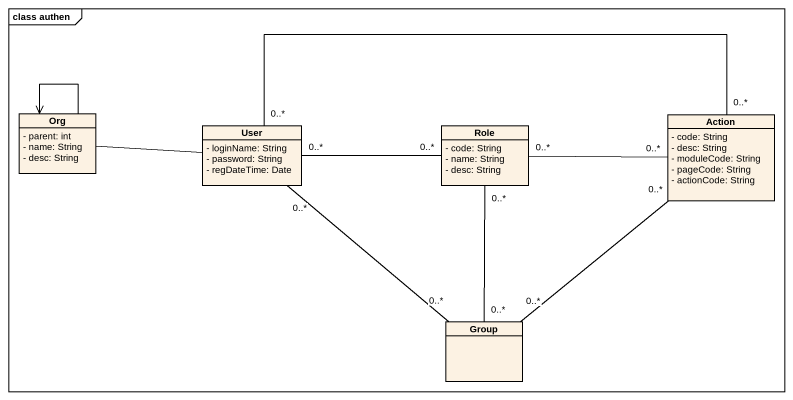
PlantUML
@startuml
mainframe class authen
hide circle
hide empty members
skinparam classAttributeIconSize 0
class Org {
  - parent: int
  - name: String
  - desc: String
}
class User {
  - loginName: String
  - password: String
  - regDateTime: Date
}
class Role {
  - code: String
  - name: String
  - desc: String
}
class "Action" as Action_ {
  - code: String
  - desc: String
  - moduleCode: String
  - pageCode: String
  - actionCode: String
}
class "Group" as Group_
Org --> Org
User -left- Org
User "0..*" -right- "0..*" Role
User "0..*" -right- "0..*" Action_
User "0..*" -- "0..*" Group_
Role "0..*" -right- "0..*" Action_
Group_ "0..*" -up- "0..*" Role
Group_ "0..*" -up- "0..*" Action_
@enduml
